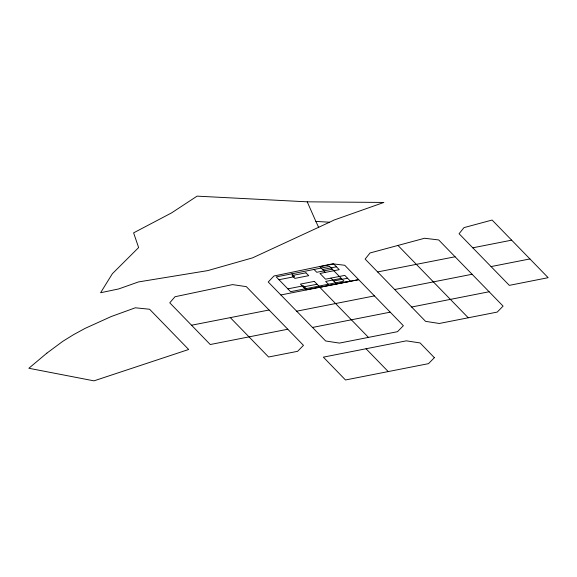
<?xml version="1.0" encoding="UTF-8"?>
<svg xmlns="http://www.w3.org/2000/svg" width="577" height="577" viewBox="0 0 577 577"><rect width="100%" height="100%" fill="white"/><g stroke="black" fill="none" stroke-linecap="round" stroke-linejoin="round"><path stroke-width="0.87" d="M329.604 222.217L333.996 220.068L383.842 202.448L307.224 201.827L197.089 196.144L171.535 212.92L133.612 232.856L138.624 247.569L112.364 273.722L100.6 292.734L118.703 288.933L138.458 281.937L207.734 270.613L252.56 257.861L329.604 222.217L315.879 221.409L307.224 201.827M394.668 289.51L472.094 274.263L503.094 306.12L497.223 312.085L439.299 323.481L425.566 321.353L365.133 259.073L370.037 252.964L424.593 238.258L438.708 239.945L472.094 274.263M287.793 329.229L210.259 344.527L169.768 302.795L175.004 296.737L232.524 284.605L246.336 286.646L303.473 345.349L297.595 351.321L268.593 357.012L230.31 317.624L191.528 325.226M411.646 307.022L489.116 291.753M322.593 269.538L336.463 266.812M278.972 279.722L294.58 276.65L291.839 273.83M332.366 269.214L316.766 272.286L314.025 269.466M472.779 247.814L509.332 285.363L548.15 277.681L492.094 220.046L463.987 227.619L459.083 233.728L472.779 247.814L511.655 240.162M287.865 288.861L303.466 285.795L306.207 288.615M341.252 278.359L325.652 281.432L328.392 284.252M377.625 271.94L455.08 256.765M303.199 286.964L317.061 284.237M333.701 280.963L347.57 278.237M280.862 294.955L325.673 340.985L339.42 343.099L397.481 331.688L403.359 325.716L344.736 265.276L332.626 263.826L273.938 276.001L268.226 282.002L280.848 294.962L358.678 279.65L319.773 287.296L368.451 337.394M230.31 317.624L269.07 310M491.077 266.581L529.917 258.943M296.65 311.191L374.43 295.9M390.218 312.164L312.482 327.447M397.964 245.434L468.257 317.783M325.37 272.394L319.817 266.682L333.686 263.956L339.24 269.668L319.968 273.455L325.522 279.174L344.794 275.38L350.347 281.093L336.485 283.826L330.924 278.107M366.042 348.753L388.213 371.581M315.879 221.409L318.692 227.504M434.366 357.682L428.487 363.661L345.486 379.976L323.358 357.141L406.345 340.834L420.092 342.947L434.366 357.682M46.86 353.146L28.85 368.263L93.964 380.856L188.665 349.489L149.594 309.25L135.328 307.793L111.166 316.564L85.194 328.335L73.51 334.689L62.778 341.339L46.86 353.146M329.626 266.401L276.232 276.902L290.606 291.681L343.993 281.179L329.626 266.401M305.954 272.813L292.085 275.539L294.861 278.395L308.731 275.669L305.954 272.813M314.285 281.381L300.422 284.108L305.976 289.827L319.838 287.094L314.285 281.381"/></g></svg>
